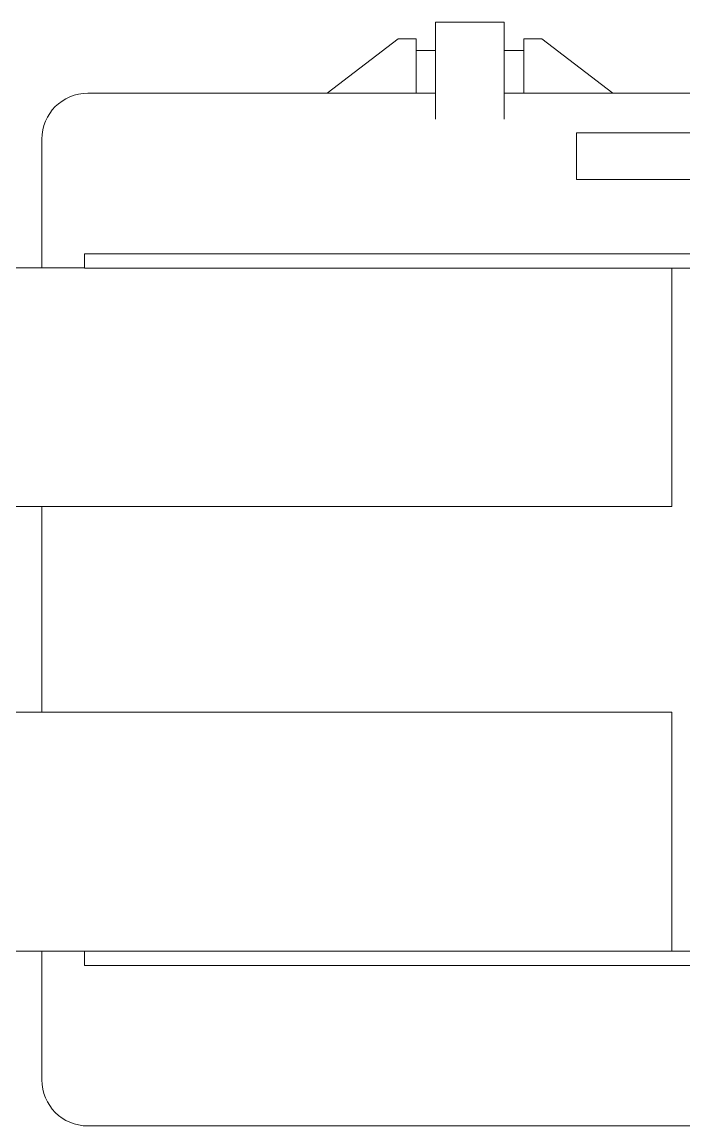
# Model space of a CAD drawing. Extents: x 7 to 132, y 25 to 99.
# Drawn here: x 105.07 to 110.62, y 30.83 to 40.07 of the extents above; entities that cross this region are included whole.
import ezdxf

# ---------------------------------------------------------------- set-up
doc = ezdxf.new("R2010")
doc.units = 0
doc.header["$LTSCALE"] = 0.5
doc.header["$MEASUREMENT"] = 0
doc.layers.add('OBJ', color=3, linetype='CONTINUOUS')

msp = doc.modelspace()

# ---------------------------------------------------------------- linework, layer by layer
at = {"layer": 'OBJ', "linetype": 'Continuous', "lineweight": 15}
for p, q in [((108.537886, 39.255336), (108.537886, 40.069336)), ((109.112886, 39.255336), (109.112886, 40.069336)), ((108.223144, 39.930276), (107.629111, 39.474336)), ((108.375386, 39.930276), (108.223144, 39.930276)), ((108.375386, 39.474336), (108.375386, 39.930276)), ((109.275386, 39.474336), (109.275386, 39.930276)), ((109.275386, 39.930276), (109.427628, 39.930276)), ((109.427628, 39.930276), (110.021661, 39.474336)), ((108.537886, 39.831274), (108.375386, 39.831274)), ((109.112886, 39.831274), (109.275386, 39.831274)), ((105.625386, 39.474336), (108.375386, 39.474336)), ((108.522641, 39.474336), (108.375386, 39.474336)), ((108.522641, 39.474336), (108.537886, 39.474336)), ((109.112886, 39.474336), (109.128131, 39.474336)), ((109.275386, 39.474336), (109.128131, 39.474336)), ((109.275386, 39.474336), (111.747156, 39.474336)), ((110.025386, 39.477729), (110.025386, 39.474336)), ((109.717177, 39.141516), (112.507964, 39.141516)), ((105.239477, 38.012336), (105.239477, 39.088426)), ((109.717177, 38.751516), (112.507964, 38.751516)), ((105.597186, 38.129936), (105.597186, 38.010336)), ((105.847186, 38.129936), (105.597186, 38.129936)), ((105.847186, 38.129936), (114.618186, 38.129936)), ((105.597186, 38.012336), (98.814253, 38.012336)), ((105.597186, 38.010336), (105.847186, 38.010336)), ((105.847186, 38.010336), (113.748186, 38.010336)), ((110.517186, 37.892736), (110.517186, 38.010336)), ((110.517186, 37.830236), (110.517186, 37.892736)), ((110.517186, 36.012336), (110.517186, 37.830236)), ((110.517186, 36.012336), (98.741698, 36.012336)), ((105.239477, 34.291536), (105.239477, 36.012336)), ((98.632864, 34.291536), (110.517186, 34.291536)), ((110.517186, 34.291536), (110.517186, 32.473636)), ((110.517186, 32.473636), (110.517186, 32.411136)), ((110.517186, 32.411136), (110.517186, 32.291536)), ((98.723559, 32.291536), (105.597186, 32.291536)), ((105.239477, 31.213426), (105.239477, 32.291536)), ((105.597186, 32.171936), (105.597186, 32.291536)), ((105.597186, 32.291536), (105.847186, 32.291536)), ((105.847186, 32.291536), (114.618186, 32.291536)), ((105.847186, 32.171936), (105.597186, 32.171936)), ((105.847186, 32.171936), (114.618186, 32.171936)), ((111.748515, 30.827517), (105.625386, 30.827517))]:
    msp.add_line(p, q, dxfattribs=at)
for centre, start, end in [((105.625386, 39.088426), 90, 180), ((105.625386, 31.213426), 180, 270)]:
    msp.add_arc(centre, 0.385909, start, end, dxfattribs=at)
for points in [[(109.112886, 40.069336), (108.537886, 40.069336)], [(109.717177, 39.141516), (109.717177, 38.751516)]]:
    msp.add_open_spline(points, degree=1, dxfattribs=at)

doc.saveas('drawing.dxf')
